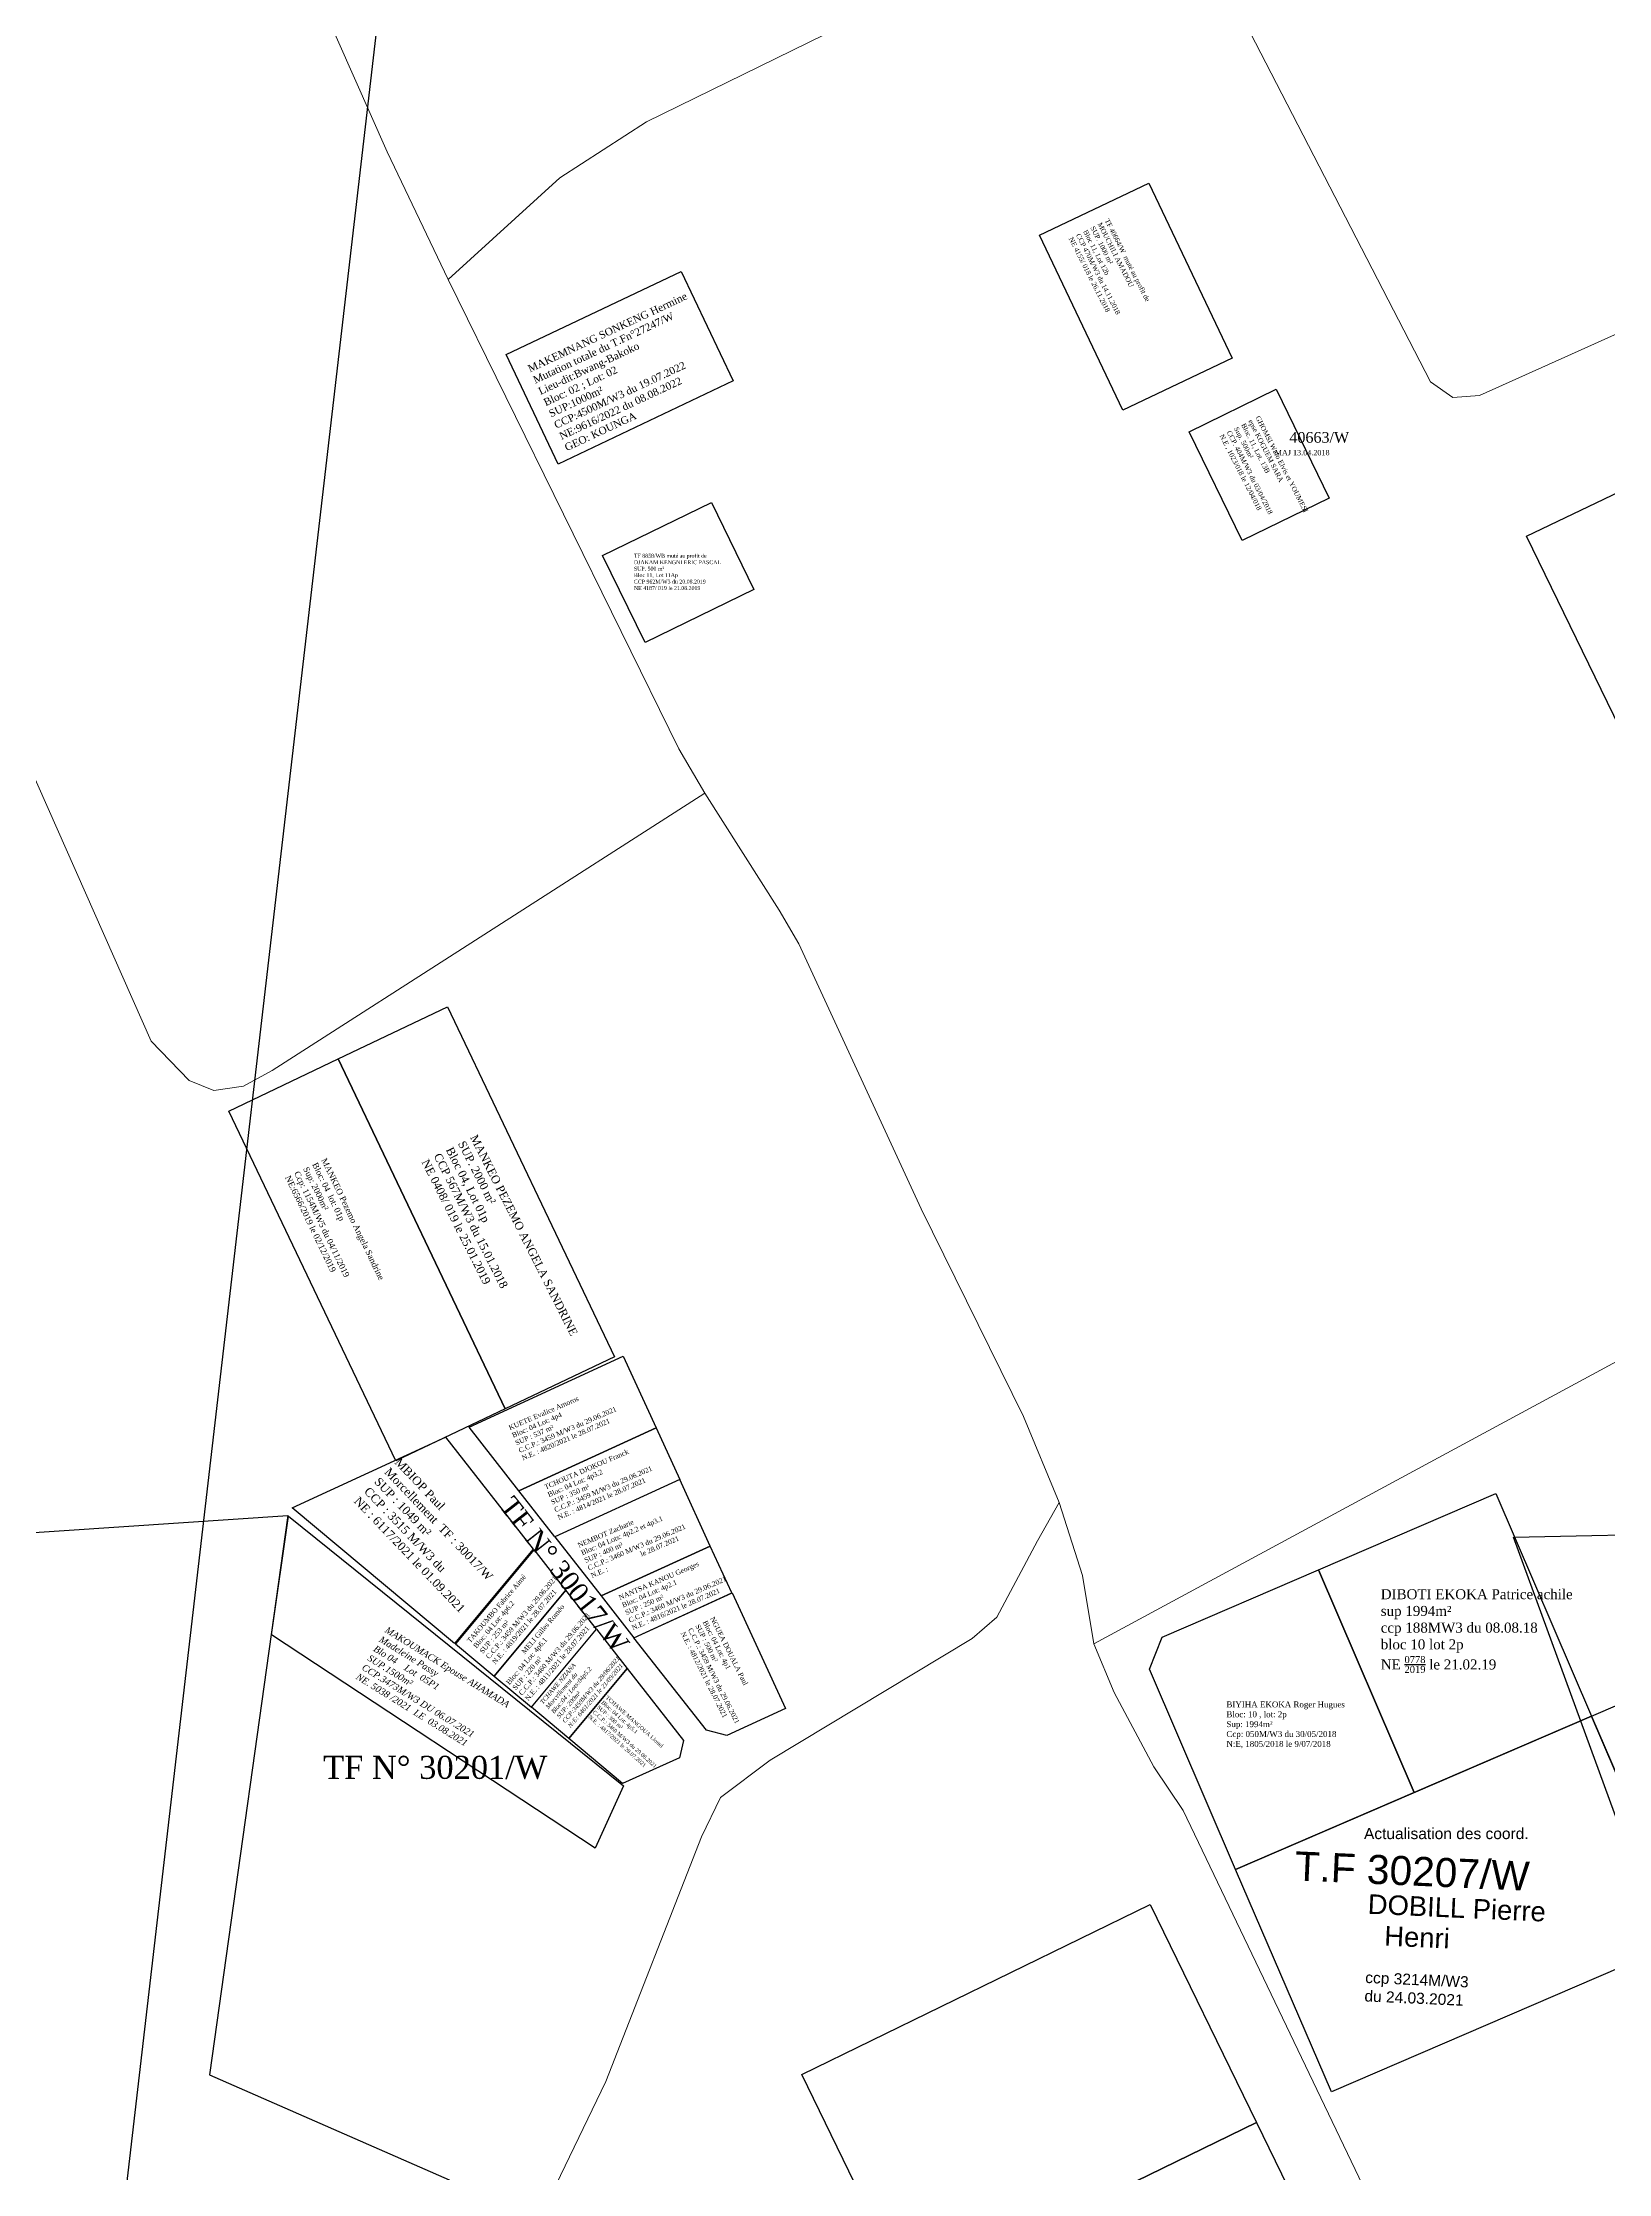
# Model space of a CAD drawing. Header units: millimetres. Extents: x 587399 to 927168, y 438565 to 1444955.
# Drawn here: x 591785.9 to 592109, y 441177.9 to 441617.6 of the extents above; entities that cross this region are included whole.
import ezdxf

# ---------------------------------------------------------------- set-up
doc = ezdxf.new("R2010")
doc.units = ezdxf.units.MM
doc.header["$LTSCALE"] = 2
for name, color, linetype in [('end maj 26 02 2021', 7, 'Continuous'), ('MAJ AOUT 2021', 7, 'Continuous'), ('MAJ JUILLET 2021', 7, 'Continuous'), ('MAJ SEP 2021', 7, 'Continuous'), ('TF ANNULE-RETIRE', 6, 'Continuous')]:
    doc.layers.add(name, color=color, linetype=linetype)
doc.layers.add('MAJ APRES LE 13.01.2023', color=222, linetype='Continuous', lineweight=30)
doc.layers.add('Roads_others', color=24, linetype='Continuous', lineweight=9)
doc.styles.get("Standard").update_dxf_attribs({"font": 'arial.ttf'})
doc.styles.add('Times 1.0', font='times.ttf', dxfattribs={"width": 0.99, "height": 1})

msp = doc.modelspace()

# ---------------------------------------------------------------- linework, layer by layer
at = {"color": 232, "lineweight": 30, "flags": 128}
msp.add_lwpolyline([(589619, 444839), (589665, 444789), (589701, 444534), (591315, 445141), (591436, 445058), (592078, 443543), (591745, 440674), (591661, 440379)], dxfattribs=at)
msp.add_lwpolyline([(589619, 444839), (589665, 444789), (589701, 444534), (591315, 445141), (591436, 445058), (592078, 443543), (591745, 440674), (591661, 440379)], dxfattribs=at)
msp.add_lwpolyline([(589619, 444839), (589665, 444789), (589701, 444534), (591315, 445141), (591436, 445058), (592078, 443543), (591745, 440674), (591661, 440379)], dxfattribs=at)
at = {"flags": 128}
for points in [[(591917.685, 441570.352), (591928.422, 441547.769), (591892.305, 441530.593), (591881.568, 441553.166)], [(592014.474, 441233.354), (592036.396, 441188.416), (591964.495, 441153.341), (591942.573, 441198.278)], [(592036.396, 441188.416), (592058.318, 441143.478), (591986.418, 441108.402), (591964.496, 441153.34)]]:
    msp.add_lwpolyline(points, close=True, dxfattribs=at)
at = {"color": 150, "linetype": 'ByBlock', "lineweight": -3, "ltscale": 0.0014, "flags": 128}
for points in [[(592179.07, 441303.88), (592198.817, 441257.942), (592125.321, 441226.345), (592105.574, 441272.273)], [(592179.07, 441303.88), (592198.817, 441257.942), (592125.321, 441226.345), (592105.574, 441272.273)], [(592105.58, 441272.26), (592125.342, 441226.338), (592051.916, 441194.704), (592032.095, 441240.639)], [(592105.58, 441272.26), (592125.342, 441226.338), (592051.916, 441194.704), (592032.095, 441240.639)]]:
    msp.add_lwpolyline(points, close=True, dxfattribs=at)
at = {"layer": 'end maj 26 02 2021', "color": 3, "lineweight": -3, "flags": 128}
for points in [[(592014.22, 441588.57), (592031.43, 441552.46), (592008.85, 441541.7), (591991.64, 441577.83)], [(592014.22, 441588.57), (592031.43, 441552.46), (592008.85, 441541.7), (591991.64, 441577.83)], [(591923.97, 441522.69), (591932.72, 441504.71), (591910.25, 441493.76), (591901.48, 441511.75)], [(591923.97, 441522.69), (591932.72, 441504.71), (591910.25, 441493.76), (591901.48, 441511.75)]]:
    msp.add_lwpolyline(points, close=True, dxfattribs=at)
at = {"layer": 'end maj 26 02 2021', "color": 150}
for points in [[(592040.452, 441546.036), (592051.439, 441523.579), (592033.493, 441514.8), (592022.506, 441537.256)], [(592040.452, 441546.036), (592051.439, 441523.579), (592033.493, 441514.8), (592022.506, 441537.256)], [(591846.951, 441407.864), (591881.39, 441335.659), (591858.825, 441324.897), (591824.378, 441397.096)], [(591846.951, 441407.864), (591881.39, 441335.659), (591858.825, 441324.897), (591824.378, 441397.096)], [(592049.19, 441302.42), (592068.96, 441256.49), (592032.1, 441240.63), (592014.31, 441281.96), (592016.93, 441288.53)], [(592049.19, 441302.42), (592068.96, 441256.49), (592032.1, 441240.63), (592014.31, 441281.96), (592016.93, 441288.53)]]:
    msp.add_lwpolyline(points, close=True, dxfattribs=at)
at = {"layer": 'end maj 26 02 2021', "color": 150, "lineweight": -3, "flags": 128}
for points in [[(591869.503, 441418.622), (591903.955, 441346.421), (591881.39, 441335.659), (591846.951, 441407.864)], [(591869.503, 441418.622), (591903.955, 441346.421), (591881.39, 441335.659), (591846.951, 441407.864)], [(592085.81, 441318.19), (592105.58, 441272.26), (592068.952, 441256.487), (592049.19, 441302.42)], [(592085.81, 441318.19), (592105.58, 441272.26), (592068.952, 441256.487), (592049.19, 441302.42)]]:
    msp.add_lwpolyline(points, close=True, dxfattribs=at)
at = {"layer": 'MAJ AOUT 2021', "lineweight": -3, "flags": 128}
msp.add_lwpolyline([(591928.22, 441297.7), (591939.22, 441273.86), (591927.12, 441268.28), (591922.9, 441269.34), (591907.96, 441288.42)], close=True, dxfattribs=at)
msp.add_lwpolyline([(591928.22, 441297.7), (591939.22, 441273.86), (591927.12, 441268.28), (591922.9, 441269.34), (591907.96, 441288.42)], close=True, dxfattribs=at)
at = {"layer": 'MAJ APRES LE 13.01.2023', "lineweight": 30, "flags": 128}
msp.add_lwpolyline([(592164.327, 441550.221), (592186.233, 441505.275), (592114.042, 441470.787), (592092.139, 441515.734)], close=True, dxfattribs=at)
at = {"layer": 'MAJ APRES LE 13.01.2023', "color": 232, "lineweight": 30, "flags": 128}
msp.add_lwpolyline([(591836.515, 441313.659), (591820.351, 441198.273), (591869.848, 441176.569), (591678.814, 440740.616), (591671.816, 440736.313), (591585.348, 440741.106), (591653.149, 440918.059), (591786.101, 441137.479), (591767.759, 441309.012)], close=True, dxfattribs=at)
at = {"layer": 'MAJ JUILLET 2021', "flags": 128}
for points in [[(591905.733, 441346.528), (591912.504, 441331.751), (591884.18, 441318.773), (591873.917, 441331.872)], [(591905.733, 441346.528), (591912.504, 441331.751), (591884.18, 441318.773), (591873.917, 441331.872)], [(591912.504, 441331.751), (591917.405, 441321.054), (591891.641, 441309.25), (591884.18, 441318.773)], [(591912.504, 441331.751), (591917.405, 441321.054), (591891.641, 441309.25), (591884.18, 441318.773)], [(591901.2, 441297.048), (591923.684, 441307.35), (591917.405, 441321.054), (591891.641, 441309.25)], [(591901.2, 441297.048), (591923.684, 441307.35), (591917.405, 441321.054), (591891.641, 441309.25)], [(591871.098, 441287.194), (591879.118, 441280.499), (591893.922, 441298.231), (591887.333, 441306.641)], [(591871.098, 441287.194), (591879.118, 441280.499), (591893.922, 441298.231), (591887.333, 441306.641)], [(591907.959, 441288.421), (591928.124, 441297.661), (591923.684, 441307.35), (591901.2, 441297.048)], [(591907.959, 441288.421), (591928.124, 441297.661), (591923.684, 441307.35), (591901.2, 441297.048)], [(591879.118, 441280.499), (591886.782, 441274.1), (591900.219, 441290.194), (591893.922, 441298.231)], [(591879.118, 441280.499), (591886.782, 441274.1), (591900.219, 441290.194), (591893.922, 441298.231)], [(591906.56, 441282.1), (591918.207, 441267.233), (591917.321, 441263.643), (591905.606, 441258.385), (591894.501, 441267.656)], [(591906.56, 441282.1), (591918.207, 441267.233), (591917.321, 441263.643), (591905.606, 441258.385), (591894.501, 441267.656)]]:
    msp.add_lwpolyline(points, close=True, dxfattribs=at)
at = {"layer": 'MAJ JUILLET 2021', "color": 150, "lineweight": -3, "flags": 128}
msp.add_lwpolyline([(591836.676, 441313.49), (591905.789, 441257.874), (591899.945, 441244.994), (591833.179, 441289.039)], close=True, dxfattribs=at)
msp.add_lwpolyline([(591836.676, 441313.49), (591905.789, 441257.874), (591899.945, 441244.994), (591833.179, 441289.039)], close=True, dxfattribs=at)
at = {"layer": 'MAJ SEP 2021', "flags": 128}
msp.add_lwpolyline([(591869.099, 441329.797), (591887.179, 441306.707), (591887.179, 441306.707), (591870.939, 441287.267), (591837.459, 441315.227)], close=True, dxfattribs=at)
msp.add_lwpolyline([(591869.099, 441329.797), (591887.179, 441306.707), (591887.179, 441306.707), (591870.939, 441287.267), (591837.459, 441315.227)], close=True, dxfattribs=at)
at = {"layer": 'MAJ SEP 2021', "color": 150, "flags": 128}
msp.add_lwpolyline([(591900.22, 441290.19), (591906.56, 441282.1), (591894.5, 441267.65), (591886.78, 441274.1)], close=True, dxfattribs=at)
msp.add_lwpolyline([(591900.22, 441290.19), (591906.56, 441282.1), (591894.5, 441267.65), (591886.78, 441274.1)], close=True, dxfattribs=at)
at = {"layer": 'Roads_others'}
for points in [[(592082.424, 441544.755), (592076.907, 441544.307), (592072.296, 441547.553), (592017.546, 441653.689), (592014.26, 441665.216), (592013.045, 441680.161), (592015.72, 441692.29), (592058.654, 441788.311)], [(591869.634, 441568.651), (591892.693, 441589.667), (591910.544, 441601.226), (592017.546, 441653.689)], [(591843.521, 441625.413), (591857.029, 441595.037), (591869.634, 441568.651), (591917.225, 441471.827), (591922.596, 441462.657), (591937.952, 441438.562), (591941.989, 441431.623), (591967.201, 441376.928), (591988.315, 441334.057), (591995.705, 441316.311), (592000.483, 441301.237), (592002.872, 441287.189), (592007.057, 441277.133), (592015.254, 441261.764), (592021.303, 441252.75), (592075.683, 441139.217), (592119.254, 441044.014), (592148.785, 440989.024), (592171.161, 440950.3), (592207.865, 440872.545), (592239.795, 440805.431), (592265.149, 440763.46), (592293.007, 440694.241)], [(592082.424, 441544.755), (592224.174, 441608.419), (592226.772, 441608.421), (592229.605, 441606.136)], [(591922.596, 441462.657), (591833.317, 441405.48), (591827.37, 441402.224), (591821.265, 441401.323), (591816.2, 441403.396), (591808.299, 441411.524), (591777.265, 441481.735)], [(592002.872, 441287.189), (592150.191, 441366.754), (592242.756, 441413.288), (592277.878, 441428.115), (592312.559, 441440.719), (592355.576, 441443.272), (592492.099, 441450.364)], [(591995.705, 441316.311), (591991.239, 441308.402), (591982.839, 441292.641), (591977.715, 441288.269), (591936.052, 441263.166), (591925.78, 441255.461), (591921.925, 441247.321), (591902.17, 441196.87), (591873.199, 441136.792), (591849.874, 441081.307), (591827.3, 441029.526), (591801.001, 440973.74), (591776.488, 440917.811), (591736.828, 440822.381), (591705.041, 440758.309), (591702.663, 440749.286), (591702.818, 440738.928), (591704.91, 440734.353), (591722.194, 440724.2)]]:
    msp.add_lwpolyline(points, dxfattribs=at)
at = {"layer": 'TF ANNULE-RETIRE', "color": 251, "lineweight": 30, "flags": 128}
msp.add_lwpolyline([(592089.483, 441309.177), (592128.333, 441310.007), (592159.783, 441301.727), (592236.343, 441265.117), (592238.113, 441260.337), (592333.243, 441261.127), (592340.713, 441247.187), (592316.063, 441146.727), (592157.883, 441122.147)], close=True, dxfattribs=at)

# ---------------------------------------------------------------- texts
at = {"insert": (591885.853, 441550.872), "char_height": 1.53673, "width": 52.16166, "attachment_point": 1, "rotation": 25.03644}
msp.add_mtext('{\\fTimes New Roman|b0|i0|c0|p18;MAKEMNANG SONKENG Hermine\\P\\C1;Mutation totale du T.Fn%%D27247/W\\P\\C256;Lieu-dit:Bwang-Bakoko\\PBloc: 02 ; Lot: 02\\C1;\\P\\C256;SUP:1000m²\\PCCP:4500M/W3 du 19.07.2022\\PNE:9616/2022 du 08.08.2022\\PGEO: KOUNGA}', dxfattribs=at)
at = {"color": 7, "insert": (591857.154, 441290.801), "char_height": 1.36, "width": 38.81101, "attachment_point": 1, "rotation": 328.15747}
msp.add_mtext('{\\fTimes New Roman|b0|i1|c0|p18;MAKOUMACK Epouse AHAMADA Madeleine Passy\\PBlo 04    Lot  05P1\\PSUP.1500m²\\PCCP.3473M/W3 DU 06.07.2021\\PNE. 5038 /2021  LE  03.08.2021}', dxfattribs=at)
msp.add_mtext('{\\fTimes New Roman|b0|i1|c0|p18;MAKOUMACK Epouse AHAMADA Madeleine Passy\\PBlo 04    Lot  05P1\\PSUP.1500m²\\PCCP.3473M/W3 DU 06.07.2021\\PNE. 5038 /2021  LE  03.08.2021}', dxfattribs=at)
at = {"layer": 'end maj 26 02 2021', "color": 1, "linetype": 'ByBlock'}
msp.add_text('   T.F 30207/W', height=6, rotation=357.45744, dxfattribs=at).set_placement((592037.238, 441238.681))
msp.add_text('   T.F 30207/W', height=6, rotation=357.45744, dxfattribs=at).set_placement((592037.238, 441238.681))
at = {"layer": 'end maj 26 02 2021', "color": 0, "linetype": 'ByBlock'}
for s, height, p in [('DOBILL Pierre ', 4.04541, (592059.317, 441231.483)), ('DOBILL Pierre ', 4.04541, (592059.317, 441231.483)), ('Henri', 4.0454, (592062.717, 441224.912)), ('Henri', 4.0454, (592062.717, 441224.912))]:
    msp.add_text(s, height=height, rotation=357.45744, dxfattribs=at).set_placement(p)
at = {"layer": 'end maj 26 02 2021', "color": 150, "linetype": 'ByBlock', "lineweight": -3, "ltscale": 0.0014, "attachment_point": 1, "style": 'Times 1.0'}
for s, insert, char_height, width, rotation in [('{\\C1;TF 40664/W  muté au profit de\\C256; \\PMOUCHILI AMADOU \\PSUP. 1000 m²\\PBloc 11, Lot 12b\\PCCP 470M/W3 du 14.11.2018\\PNE 4155/ 018 le 26.11.2018}', (592005.969, 441581.31), 1, 100.91339, 296.82053), ('{\\C1;TF 40664/W  muté au profit de\\C256; \\PMOUCHILI AMADOU \\PSUP. 1000 m²\\PBloc 11, Lot 12b\\PCCP 470M/W3 du 14.11.2018\\PNE 4155/ 018 le 26.11.2018}', (592005.969, 441581.31), 1, 100.91339, 296.82053), ('{\\C256;MANKEO PEZEMO ANGELA SANDRINE\\PSUP. 2000 m²\\PBloc 04, Lot 01p\\PCCP 567M/W3 du 15.01.2018\\PNE 0408/ 019 le 25.01.2019}', (591875.6, 441392.425), 1.6846, 107.23701, 296.86298), ('{\\C256;MANKEO PEZEMO ANGELA SANDRINE\\PSUP. 2000 m²\\PBloc 04, Lot 01p\\PCCP 567M/W3 du 15.01.2018\\PNE 0408/ 019 le 25.01.2019}', (591875.6, 441392.425), 1.6846, 107.23701, 296.86298)]:
    msp.add_mtext(s, dxfattribs=dict(at, insert=insert, char_height=char_height, width=width, rotation=rotation))
at = {"layer": 'end maj 26 02 2021', "attachment_point": 1}
for s, width, heights, insert, char_height, rotation in [('{\\fTimes New Roman|b0|i0|c0|p18;GHOMSI Wafo Elvis et YOUMESI \\Pepse KOGUEM SARA\\PBloc. 11, Lot. 13B\\PSup. 500m²\\PCCP. 404M/W3 du 03/04/2018\\PN.E , 1023/018 le 12/04/018}', 111.27788, [25.399], (592037.077, 441540.669), 1, 296.98539), ('{\\fTimes New Roman|b0|i0|c0|p18;GHOMSI Wafo Elvis et YOUMESI \\Pepse KOGUEM SARA\\PBloc. 11, Lot. 13B\\PSup. 500m²\\PCCP. 404M/W3 du 03/04/2018\\PN.E , 1023/018 le 12/04/018}', 111.27788, [25.399], (592037.077, 441540.669), 1, 296.98539), ('{\\fTimes New Roman|b0|i0|c0|p18;MANKEO Pezemo Angela Sandrine\\PBloc: 04  lot: 01p\\PSup: 2000m²\\PCcp: 1154M/W5 du 04/11/2019\\PNE:6566/2019 le 02/12/2019}', 184.93349, [69.3], (591844.509, 441387.553), 1.24236, 295.69251), ('{\\fTimes New Roman|b0|i0|c0|p18;MANKEO Pezemo Angela Sandrine\\PBloc: 04  lot: 01p\\PSup: 2000m²\\PCcp: 1154M/W5 du 04/11/2019\\PNE:6566/2019 le 02/12/2019}', 184.93349, [69.3], (591844.509, 441387.553), 1.24236, 295.69251)]:
    msp.add_mtext_dynamic_manual_height_columns(s, width=width, gutter_width=12.5, heights=heights, dxfattribs=dict(at, insert=insert, char_height=char_height, rotation=rotation))
at = {"layer": 'end maj 26 02 2021', "color": 150, "linetype": 'ByBlock', "lineweight": -3, "ltscale": 0.0014, "attachment_point": 1, "style": 'Times 1.0'}
for s, insert, char_height, width in [('{\\C1;TF 40663/W\\P\\H0.5x;    MAJ 13.04.2018}', (592038.512, 441537.208), 2.21656, 66.31673), ('{\\C1;TF 40663/W\\P\\H0.5x;    MAJ 13.04.2018}', (592038.512, 441537.208), 2.21656, 66.31673), ('{\\C1;TF 8858/WB muté au profit de \\C256;\\PDJAKAM KENGNI ERIC PASCAL\\PSUP. 500 m²\\PBloc 11, Lot 11Ap\\PCCP 962M/W3 du 20.08.2019\\PNE 4187/ 019 le 21.08.2019}', (591907.949, 441512.074), 0.8, 48.26693), ('{\\C1;TF 8858/WB muté au profit de \\C256;\\PDJAKAM KENGNI ERIC PASCAL\\PSUP. 500 m²\\PBloc 11, Lot 11Ap\\PCCP 962M/W3 du 20.08.2019\\PNE 4187/ 019 le 21.08.2019}', (591907.949, 441512.074), 0.8, 48.26693), ('\\A1;DIBOTI EKOKA Patrice achile\\Psup 1994m²\\Pccp 188MW3 du 08.08.18\\Pbloc 10 lot 2p\\PNE {\\H0.7x;\\S0778/2019;} le 21.02.19', (592062.064, 441298.447), 2.06877, 37.67569), ('\\A1;DIBOTI EKOKA Patrice achile\\Psup 1994m²\\Pccp 188MW3 du 08.08.18\\Pbloc 10 lot 2p\\PNE {\\H0.7x;\\S0778/2019;} le 21.02.19', (592062.064, 441298.447), 2.06877, 37.67569)]:
    msp.add_mtext(s, dxfattribs=dict(at, insert=insert, char_height=char_height, width=width))
at = {"layer": 'end maj 26 02 2021', "color": 1, "linetype": 'ByBlock', "lineweight": -3, "ltscale": 0.0014, "insert": (591883.162, 441318), "char_height": 4, "width": 75.53691, "attachment_point": 1, "rotation": 308.20045, "style": 'Times 1.0'}
msp.add_mtext('TF N° 30017/W', dxfattribs=at)
msp.add_mtext('TF N° 30017/W', dxfattribs=at)
at = {"layer": 'end maj 26 02 2021', "insert": (592030.212, 441275.279), "char_height": 1.22132, "attachment_point": 1}
msp.add_mtext_dynamic_manual_height_columns('{\\fTimes New Roman|b0|i0|c0|p18;BIYIHA EKOKA Roger Hugues\\PBloc: 10 , lot: 2p\\PSup: 1994m²\\PCcp: 050M/W3 du 30/05/2018\\PN:E, 1805/2018 le 9/07/2018}', width=82.09876, gutter_width=12.5, heights=[33.231], dxfattribs=at)
msp.add_mtext_dynamic_manual_height_columns('{\\fTimes New Roman|b0|i0|c0|p18;BIYIHA EKOKA Roger Hugues\\PBloc: 10 , lot: 2p\\PSup: 1994m²\\PCcp: 050M/W3 du 30/05/2018\\PN:E, 1805/2018 le 9/07/2018}', width=82.09876, gutter_width=12.5, heights=[33.231], dxfattribs=at)
at = {"layer": 'end maj 26 02 2021', "color": 1, "linetype": 'ByBlock', "lineweight": -3, "ltscale": 0.0014, "insert": (591843.818, 441264.063), "char_height": 4.75074, "width": 143.06492, "attachment_point": 1, "style": 'Times 1.0'}
msp.add_mtext('{\\fTimes New Roman|b0|i0|c186|p18;TF N° 30}201{\\fTimes New Roman|b0|i0|c186|p18;/W}', dxfattribs=at)
msp.add_mtext('{\\fTimes New Roman|b0|i0|c186|p18;TF N° 30}201{\\fTimes New Roman|b0|i0|c186|p18;/W}', dxfattribs=at)
at = {"layer": 'end maj 26 02 2021', "color": 0, "linetype": 'ByBlock', "insert": (592058.605, 441249.169), "char_height": 2.29068, "width": 52.52693, "attachment_point": 1}
msp.add_mtext('{\\C7;Actualisation des coord.}', dxfattribs=at)
msp.add_mtext('{\\C7;Actualisation des coord.}', dxfattribs=at)
at = {"layer": 'end maj 26 02 2021', "color": 0, "linetype": 'ByBlock', "insert": (592058.925, 441219.5), "char_height": 2.29068, "width": 52.52693, "attachment_point": 1, "rotation": 357.45744}
msp.add_mtext('{\\fArial|b0|i0|c186|p34;\\C7;ccp 321\\fArial|b0|i0|c0|p34;4\\fArial|b0|i0|c186|p34;M/W3\\Pdu 24.03.2021}', dxfattribs=at)
msp.add_mtext('{\\fArial|b0|i0|c186|p34;\\C7;ccp 321\\fArial|b0|i0|c0|p34;4\\fArial|b0|i0|c186|p34;M/W3\\Pdu 24.03.2021}', dxfattribs=at)
at = {"layer": 'MAJ JUILLET 2021', "attachment_point": 1}
for s, width, insert, char_height, rotation in [('{\\fTimes New Roman|b0|i0|c0|p18;KUETE Evalice Amoros\\PBloc: 04 Lot: 4p4\\PSUP : 537 m²\\PC.C.P.: 3459 M/W3 du 29.06.2021\\PN.E. : 4820/2021 le 28.07.2021  }', 23.35643, (591881.968, 441332.168), 1.02083, 23.40646), ('{\\fTimes New Roman|b0|i0|c0|p18;KUETE Evalice Amoros\\PBloc: 04 Lot: 4p4\\PSUP : 537 m²\\PC.C.P.: 3459 M/W3 du 29.06.2021\\PN.E. : 4820/2021 le 28.07.2021  }', 23.35643, (591881.968, 441332.168), 1.02083, 23.40646), ('{\\fTimes New Roman|b0|i0|c0|p18;TCHOUTA DJOKOU Franck\\PBloc: 04 Lot: 4p3.2\\PSUP : 350 m²\\PC.C.P.: 3459 M/W3 du 29.06.2021\\PN.E. : 4814/2021 le 28.07.2021  }', 23.35643, (591889.334, 441319.921), 1.02083, 23.40646), ('{\\fTimes New Roman|b0|i0|c0|p18;TCHOUTA DJOKOU Franck\\PBloc: 04 Lot: 4p3.2\\PSUP : 350 m²\\PC.C.P.: 3459 M/W3 du 29.06.2021\\PN.E. : 4814/2021 le 28.07.2021  }', 23.35643, (591889.334, 441319.921), 1.02083, 23.40646), ('{\\fTimes New Roman|b0|i0|c0|p18;NEMBOT Zacharie\\PBloc: 04 Lots: 4p2.2 et 4p3.1\\PSUP : 400 m²\\PC.C.P.: 3460 M/W3 du 29.06.2021\\PN.E. : 4815/2021 le 28.07.2021  }', 23.35643, (591896.222, 441307.92), 1.02083, 23.40646), ('{\\fTimes New Roman|b0|i0|c0|p18;NEMBOT Zacharie\\PBloc: 04 Lots: 4p2.2 et 4p3.1\\PSUP : 400 m²\\PC.C.P.: 3460 M/W3 du 29.06.2021\\PN.E. : 4815/2021 le 28.07.2021  }', 23.35643, (591896.222, 441307.92), 1.02083, 23.40646), ('{\\fTimes New Roman|b0|i0|c0|p18;TAKOUMBO Fabrice Aimé\\PBloc: 04 Lot: 4p6.2\\PSUP : 253 m²\\PC.C.P.: 3459 M/W3 du 29.06.2021\\PN.E. : 4819/2021 le 28.07.2021  }', 21.10853, (591873.388, 441287.925), 1.02083, 49.70299), ('{\\fTimes New Roman|b0|i0|c0|p18;TAKOUMBO Fabrice Aimé\\PBloc: 04 Lot: 4p6.2\\PSUP : 253 m²\\PC.C.P.: 3459 M/W3 du 29.06.2021\\PN.E. : 4819/2021 le 28.07.2021  }', 21.10853, (591873.388, 441287.925), 1.02083, 49.70299), ('{\\fTimes New Roman|b0|i0|c0|p18;NANTSA KANOU Georges\\PBloc: 04 Lot: 4p2.1\\PSUP : 250 m²\\PC.C.P.: 3460 M/W3 du 29.06.2021\\PN.E. : 4816/2021 le 28.07.2021  }', 20.99355, (591904.66, 441297.137), 1.02083, 23.40646), ('{\\fTimes New Roman|b0|i0|c0|p18;NANTSA KANOU Georges\\PBloc: 04 Lot: 4p2.1\\PSUP : 250 m²\\PC.C.P.: 3460 M/W3 du 29.06.2021\\PN.E. : 4816/2021 le 28.07.2021  }', 20.99355, (591904.66, 441297.137), 1.02083, 23.40646), ('{\\fTimes New Roman|b0|i0|c0|p18;FOUODJI MELI Gilles Roméo\\PBloc: 04 Lot: 4p6.1\\PSUP : 220 m²\\PC.C.P.: 3460 M/W3 du 29.06.2021\\PN.E. : 4811/2021 le 28.07.2021  }', 21.10853, (591880.181, 441280.39), 1.02083, 49.70299), ('{\\fTimes New Roman|b0|i0|c0|p18;FOUODJI MELI Gilles Roméo\\PBloc: 04 Lot: 4p6.1\\PSUP : 220 m²\\PC.C.P.: 3460 M/W3 du 29.06.2021\\PN.E. : 4811/2021 le 28.07.2021  }', 21.10853, (591880.181, 441280.39), 1.02083, 49.70299), ('{\\fTimes New Roman|b0|i0|c0|p18;NGUEA DOUALA Paul\\PBloc: 04 Lot: 4p1\\PSUP : 500 m²\\PC.C.P.: 3459 M/W3 du 29.06.2021\\PN.E. : 4812/2021 le 28.07.2021  }', 21.28382, (591924.551, 441292.868), 1.02083, 296.67256), ('{\\fTimes New Roman|b0|i0|c0|p18;NGUEA DOUALA Paul\\PBloc: 04 Lot: 4p1\\PSUP : 500 m²\\PC.C.P.: 3459 M/W3 du 29.06.2021\\PN.E. : 4812/2021 le 28.07.2021  }', 21.28382, (591924.551, 441292.868), 1.02083, 296.67256), ('{\\fTimes New Roman|b0|i0|c0|p18;TCHAWE MANGOUA Lionel\\PBloc: 04 Lot: 4p5.1\\PSUP : 300 m²\\PC.C.P.: 3460 M/W3 du 29.06.2021\\PN.E. : 4817/2021 le 28.07.2021  }', 16.56608, (591902.565, 441276.546), 0.80349, 318.37235), ('{\\fTimes New Roman|b0|i0|c0|p18;TCHAWE MANGOUA Lionel\\PBloc: 04 Lot: 4p5.1\\PSUP : 300 m²\\PC.C.P.: 3460 M/W3 du 29.06.2021\\PN.E. : 4817/2021 le 28.07.2021  }', 16.56608, (591902.565, 441276.546), 0.80349, 318.37235)]:
    msp.add_mtext_dynamic_manual_height_columns(s, width=width, gutter_width=12.5, heights=[0], dxfattribs=dict(at, insert=insert, char_height=char_height, rotation=rotation))
at = {"layer": 'MAJ SEP 2021', "insert": (591859.713, 441325.706), "char_height": 1.74254, "attachment_point": 1, "rotation": 313.63415}
msp.add_mtext_dynamic_manual_height_columns('{\\fTimes New Roman|b0|i0|c0|p18;MBIOP Paul    \\PMorcellement  TF : 30017/W\\PSUP : 1049 m²\\PCCP : 3515 M/W3 du 22.07.2021\\PNE : 6117/2021 le 01.09.2021}', width=34.79846, gutter_width=12.5, heights=[0], dxfattribs=at)
msp.add_mtext_dynamic_manual_height_columns('{\\fTimes New Roman|b0|i0|c0|p18;MBIOP Paul    \\PMorcellement  TF : 30017/W\\PSUP : 1049 m²\\PCCP : 3515 M/W3 du 22.07.2021\\PNE : 6117/2021 le 01.09.2021}', width=34.79846, gutter_width=12.5, heights=[0], dxfattribs=at)
at = {"layer": 'MAJ SEP 2021', "color": 7, "insert": (591888.485, 441275.22), "char_height": 0.9, "attachment_point": 1, "rotation": 49.65168}
msp.add_mtext_dynamic_manual_height_columns('{\\fTimes New Roman|b0|i1|c0|p18;TCHAWE NZIANA Flomin\\P\\C1;Morcellement du TFn°30017/W\\P\\C7;Bloc:04 ; Lots:04p5.2\\PSUP: 200m²\\PCCP:3459M/W3 du 29/06/2021\\PN:E: 6461/2021 le 21/09/2021}', width=53.67592, gutter_width=12.5, heights=[27.436], dxfattribs=at)
msp.add_mtext_dynamic_manual_height_columns('{\\fTimes New Roman|b0|i1|c0|p18;TCHAWE NZIANA Flomin\\P\\C1;Morcellement du TFn°30017/W\\P\\C7;Bloc:04 ; Lots:04p5.2\\PSUP: 200m²\\PCCP:3459M/W3 du 29/06/2021\\PN:E: 6461/2021 le 21/09/2021}', width=53.67592, gutter_width=12.5, heights=[27.436], dxfattribs=at)

doc.saveas('drawing.dxf')
